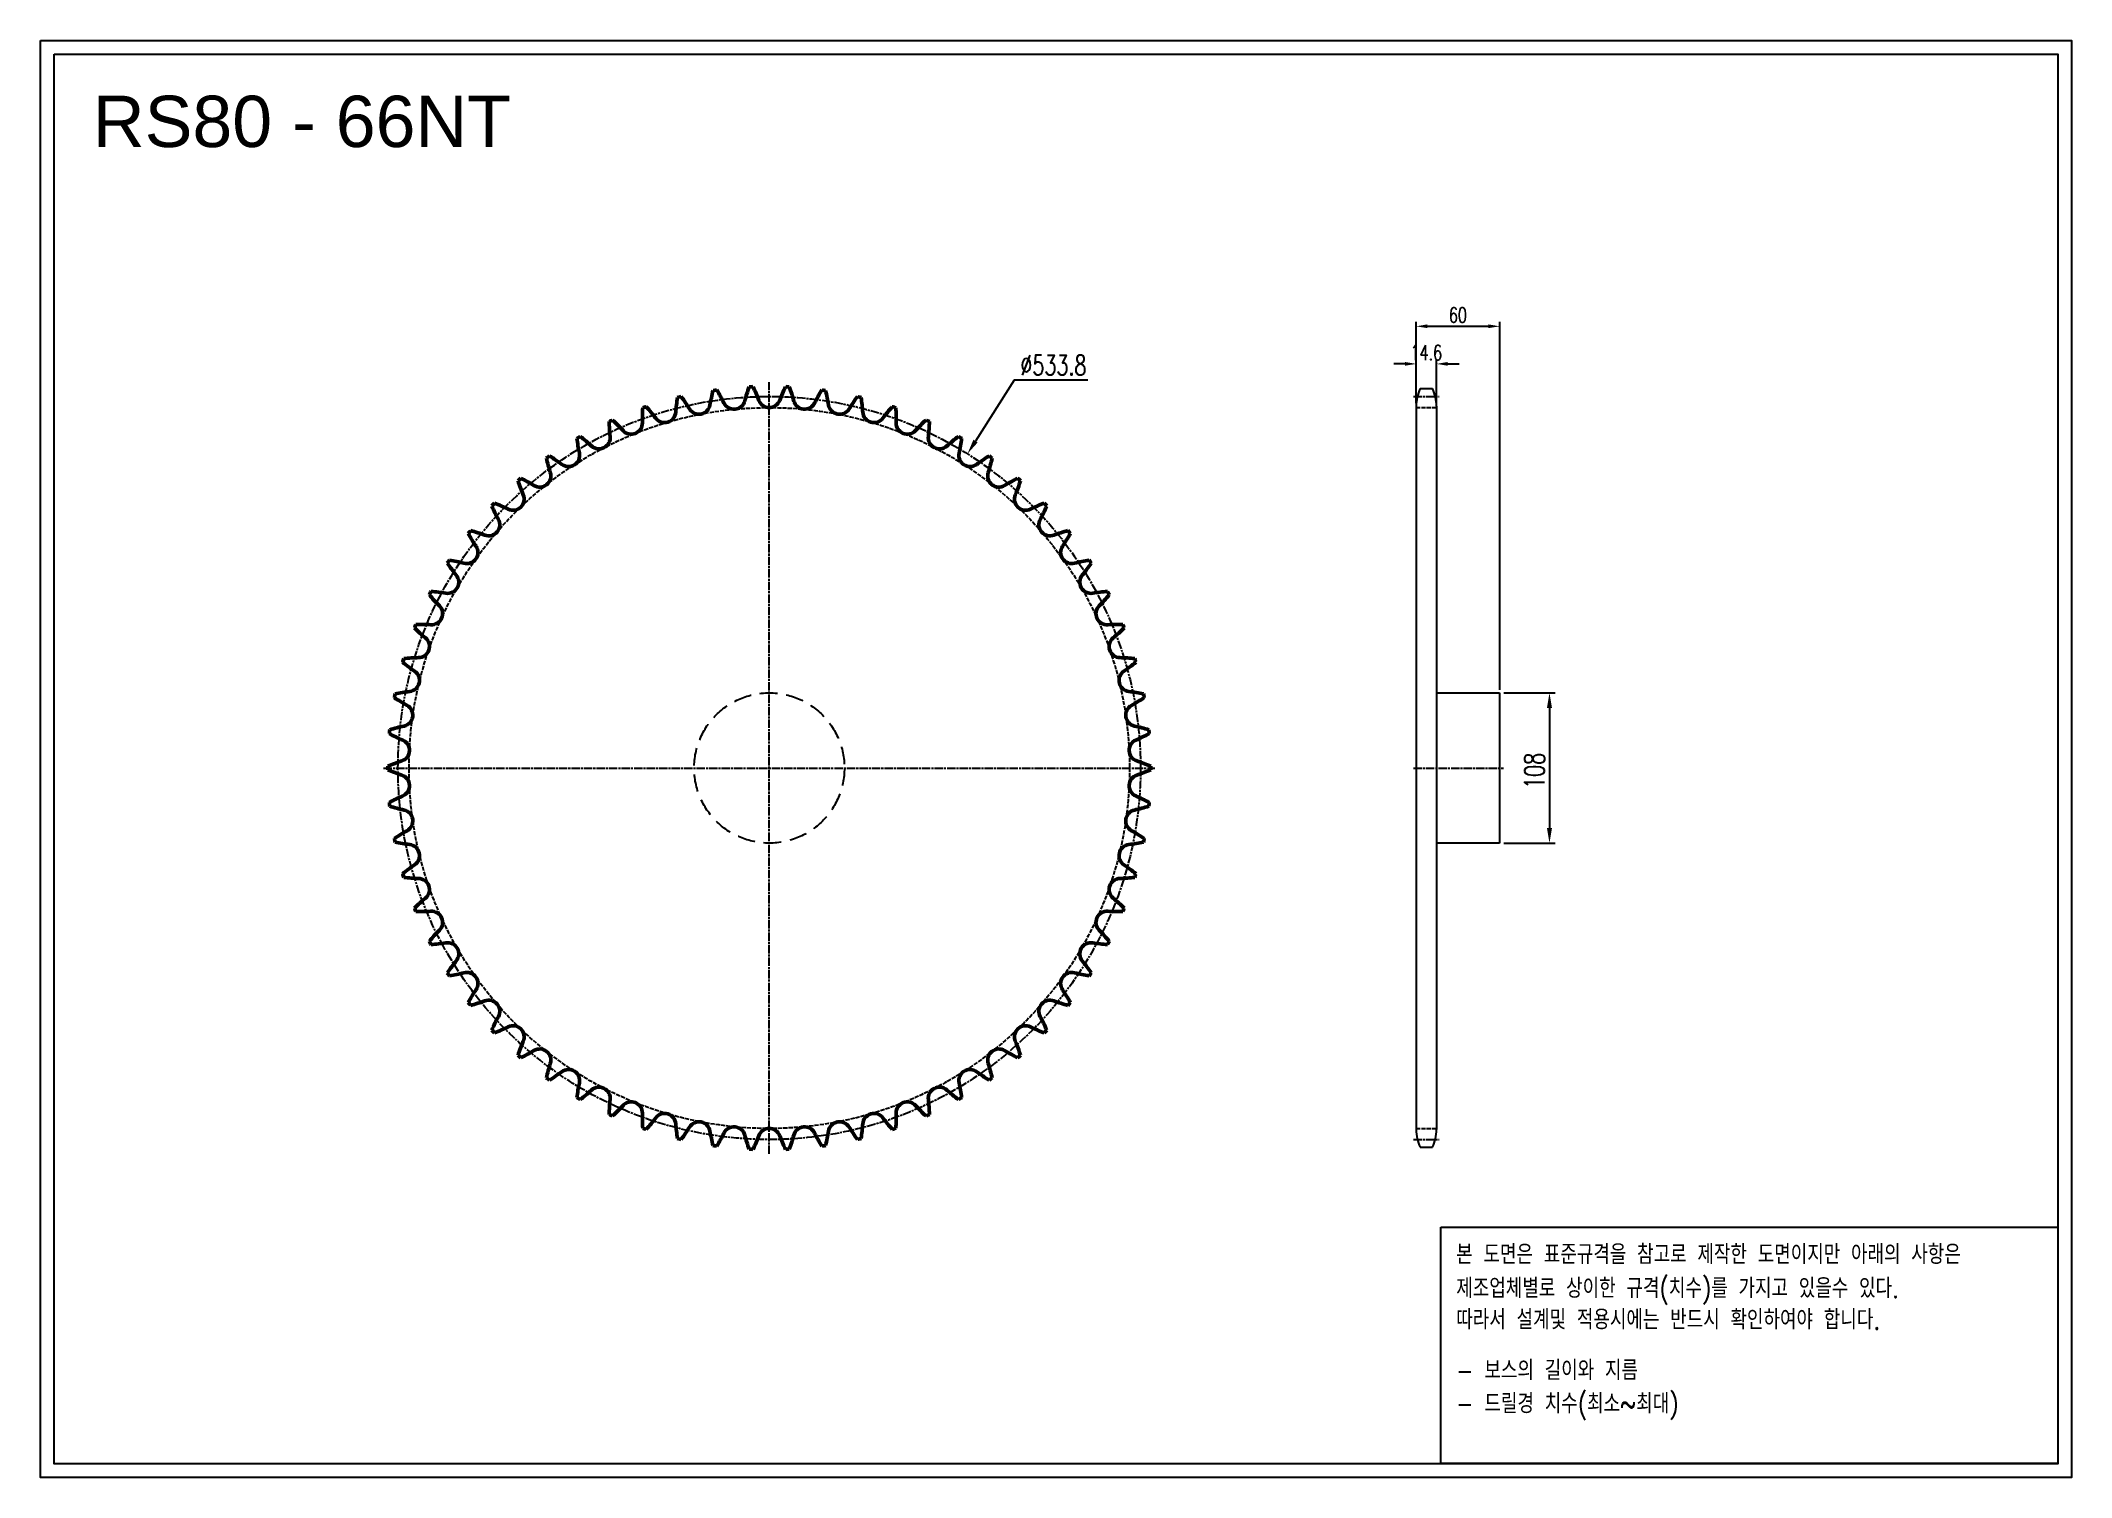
# Model space of a CAD drawing. Header units: millimetres. Extents: x -57172 to -55712, y 20705 to 21737.
import ezdxf

# ---------------------------------------------------------------- set-up
doc = ezdxf.new("R2010")
doc.units = ezdxf.units.MM
for name, pattern in [('AM_ISO02W050', [7.5, 6, -1.5]), ('AM_ISO02W050x2', [3.75, 3, -0.75]), ('AM_ISO08W050', [18, 12, -1.5, 3, -1.5]), ('AM_ISO08W050x2', [9, 6, -0.75, 1.5, -0.75]), ('HIDDEN', [9.525, 6.35, -3.175])]:
    doc.linetypes.add(name, pattern=pattern)
for name, color, linetype, lineweight in [('AM_0N', 7, 'Continuous', 50), ('AM_3N', 6, 'AM_ISO02W050', 25), ('AM_7', 4, 'AM_ISO08W050', 25), ('AM_7N', 4, 'AM_ISO08W050', 25)]:
    doc.layers.add(name, color=color, linetype=linetype, lineweight=lineweight)
doc.layers.add('HL', color=2, linetype='HIDDEN')
doc.layers.add('S-DIM', color=7, linetype='Continuous')
doc.styles.add('HAN', font='ROMANS.shx', dxfattribs={"width": 0.7, "bigfont": 'whgtxt.shx'})
doc.styles.add('HSG', font='SIMPLEX.shx', dxfattribs={"width": 0.7, "bigfont": 'HSG.shx'})
doc.styles.get("Standard").update_dxf_attribs({"font": 'arial.ttf'})
doc.dimstyles.new('APP23', dxfattribs={"dimscale": 4.5, "dimtxt": 2.4, "dimasz": 1.8, "dimexe": 0.7, "dimexo": 0.5, "dimgap": 0.6, "dimtad": 1, "dimtoh": 1, "dimdec": 1, "dimrnd": 0.01, "dimzin": 9, "dimdsep": 46, "dimtxsty": 'HSG', "dimcen": 0, "dimclrd": 1, "dimclre": 1, "dimclrt": 256, "dimazin": 2, "dimtp": 1, "dimtm": 1, "dimtfac": 0.5, "dimtdec": 1, "dimtix": 1, "dimtofl": 0, "dimtmove": 0, "dimatfit": 3, "dimfxl": 0, "dimtvp": 1, "dimtolj": 2, "dimlwd": -1, "dimlwe": -1, "dimarcsym": 0})
doc.dimstyles.new('APP28', dxfattribs={"dimscale": 6, "dimtxt": 2.4, "dimasz": 1.8, "dimexe": 0.7, "dimexo": 0.5, "dimgap": 0.6, "dimtad": 1, "dimtoh": 1, "dimdec": 1, "dimrnd": 0.01, "dimzin": 9, "dimdsep": 46, "dimtxsty": 'HSG', "dimcen": 0, "dimclrd": 1, "dimclre": 1, "dimclrt": 256, "dimazin": 2, "dimtp": 1, "dimtm": 1, "dimtfac": 0.5, "dimtdec": 1, "dimtofl": 0, "dimtmove": 0, "dimatfit": 3, "dimfxl": 0, "dimtvp": 1, "dimtolj": 2, "dimlwd": -1, "dimlwe": -1, "dimarcsym": 0})

# ---------------------------------------------------------------- blocks, each defined once
blk = doc.blocks.new('*D1')
at = {"layer": 'Defpoints', "color": 0, "transparency": 16777216}
for p in [(-56123.2, 21268.6), (-56123.2, 21160.6), (-56087.4, 21160.6)]:
    blk.add_point(p, dxfattribs=at)
at = {"layer": 'S-DIM', "color": 1, "transparency": 16777216}
for p, q in [((-56120.2, 21268.6), (-56083.2, 21268.6)), ((-56087.4, 21257.8), (-56087.4, 21171.4)), ((-56120.2, 21160.6), (-56083.2, 21160.6))]:
    blk.add_line(p, q, dxfattribs=at)
for points in [[(-56089.2, 21257.8), (-56085.6, 21257.8), (-56087.4, 21268.6)], [(-56089.2, 21171.4), (-56085.6, 21171.4), (-56087.4, 21160.6)]]:
    blk.add_solid(points, dxfattribs=at)
at = {"layer": 'S-DIM', "transparency": 16777216, "insert": (-56098.2, 21212.5), "char_height": 14.4, "attachment_point": 5, "rotation": 90, "style": 'HSG'}
blk.add_mtext('\\A2;108', dxfattribs=at)
blk = doc.blocks.new('*D2')
at = {"layer": 'Defpoints', "color": 0, "transparency": 16777216}
for p in [(-56168.6, 21504.9), (-56183.2, 21474.5), (-56168.6, 21474.5)]:
    blk.add_point(p, dxfattribs=at)
at = {"layer": 'S-DIM', "color": 1, "transparency": 16777216}
for p, q in [((-56191.3, 21504.9), (-56199.4, 21504.9)), ((-56183.2, 21476.7), (-56183.2, 21508.1)), ((-56168.6, 21476.7), (-56168.6, 21508.1)), ((-56160.5, 21504.9), (-56152.4, 21504.9))]:
    blk.add_line(p, q, dxfattribs=at)
for points in [[(-56191.3, 21506.3), (-56191.3, 21503.6), (-56183.2, 21504.9)], [(-56160.5, 21506.3), (-56160.5, 21503.6), (-56168.6, 21504.9)]]:
    blk.add_solid(points, dxfattribs=at)
at = {"layer": 'S-DIM', "transparency": 16777216, "insert": (-56175.9, 21513), "char_height": 10.8, "attachment_point": 5, "style": 'HSG'}
blk.add_mtext('\\A2;14.6', dxfattribs=at)
blk = doc.blocks.new('*D3')
at = {"layer": 'Defpoints', "color": 0, "transparency": 16777216}
for p in [(-56123.2, 21531.9), (-56183.2, 21474.5), (-56123.2, 21268.6)]:
    blk.add_point(p, dxfattribs=at)
at = {"layer": 'S-DIM', "color": 1, "transparency": 16777216}
for p, q in [((-56183.2, 21476.7), (-56183.2, 21535.1)), ((-56123.2, 21270.8), (-56123.2, 21535.1)), ((-56175.1, 21531.9), (-56131.3, 21531.9))]:
    blk.add_line(p, q, dxfattribs=at)
for points in [[(-56175.1, 21533.3), (-56175.1, 21530.6), (-56183.2, 21531.9)], [(-56131.3, 21533.3), (-56131.3, 21530.6), (-56123.2, 21531.9)]]:
    blk.add_solid(points, dxfattribs=at)
at = {"layer": 'S-DIM', "transparency": 16777216, "insert": (-56153.2, 21540), "char_height": 10.8, "attachment_point": 5, "style": 'HSG'}
blk.add_mtext('\\A2;60', dxfattribs=at)
blk = doc.blocks.new('*D4')
at = {"layer": 'Defpoints', "color": 0, "transparency": 16777216}
for p in [(-56505.8, 21440.3), (-56790.7, 20988.9)]:
    blk.add_point(p, dxfattribs=at)
at = {"layer": 'S-DIM', "color": 1, "transparency": 16777216}
for p, q in [((-56472.3, 21493.2), (-56500, 21449.4)), ((-56419.3, 21493.2), (-56472.3, 21493.2))]:
    blk.add_line(p, q, dxfattribs=at)
blk.add_solid([(-56501.5, 21450.4), (-56498.5, 21448.4), (-56505.8, 21440.3)], dxfattribs=at)
at = {"layer": 'S-DIM', "transparency": 16777216, "insert": (-56444, 21504), "char_height": 14.4, "attachment_point": 5, "style": 'HSG'}
blk.add_mtext('\\A2;∅533.8', dxfattribs=at)
blk = doc.blocks.new('notice1')
at = {"color": 4}
blk.add_lwpolyline([(-22142.12, 1735.9), (-22053.8, 1735.9), (-22053.8, 1702.07), (-22142.12, 1702.07)], close=True, dxfattribs=at)
at = {"color": 4, "style": 'HAN', "width": 0.8}
for s, p in [('본 도면은 표준규격을 참고로 제작한 도면이지만 아래의 사항은', (-22139.9, 1730.62)), ('제조업체별로 상이한 규격(치수)를 가지고 있을수 있다.', (-22139.9, 1725.78)), ('따라서 설계및 적용시에는 반드시 확인하여야 합니다.', (-22139.9, 1721.28)), ('- 보스의 길이와 지름', (-22139.9, 1714.03)), ('- 드릴경 치수(최소~최대)', (-22139.9, 1709.27))]:
    blk.add_text(s, height=2.7949, dxfattribs=at).set_placement(p)

msp = doc.modelspace()

# ---------------------------------------------------------------- linework, layer by layer
for p, q in [((-56183.24, 21474.46), (-56183.24, 20954.75)), ((-56180.44, 21487.16), (-56171.44, 21487.16)), ((-56168.64, 21474.46), (-56168.64, 20954.75)), ((-56168.64, 21268.57), (-56123.24, 21268.57)), ((-56123.24, 21268.57), (-56123.24, 21160.57)), ((-56123.24, 21160.57), (-56168.64, 21160.57)), ((-56180.44, 20942.05), (-56171.44, 20942.05))]:
    msp.add_line(p, q)
for points in [[(-57172.06, 21737.15), (-55712.22, 21737.15), (-55712.22, 20704.94), (-57172.06, 20704.94)], [(-57162.23, 21727.32), (-55722.05, 21727.32), (-55722.05, 20714.77), (-57162.23, 20714.77)]]:
    msp.add_lwpolyline(points, close=True)
for centre, start, end in [((-56153.04, 21474.46), 155.13196, 180), ((-56198.84, 21474.46), 0, 24.86804), ((-56153.04, 20954.75), 180, 204.86804), ((-56198.84, 20954.75), 335.13196, 0)]:
    msp.add_arc(centre, 30.2, start, end)
at = {"layer": 'AM_0N'}
for centre, radius, start, end in [((-56586.26, 21460.38), 129.58, 170.96118, 175.68182), ((-56648.25, 21214.57), 274.23, 103.35025, 103.92248), ((-56815.99, 21404.65), 129.58, 31.59091, 36.31155), ((-56698.78, 21476.73), 8.02, 211.59091, 350.22727), ((-56563.17, 21453.38), 129.58, 165.50663, 170.22727), ((-56648.25, 21214.57), 274.23, 97.8957, 98.46793), ((-56797.16, 21419.73), 129.58, 26.13636, 30.857), ((-56673.63, 21480.35), 8.02, 206.13636, 344.77273), ((-56540.86, 21444.21), 129.58, 160.05209, 164.77273), ((-56648.25, 21214.57), 274.23, 92.44116, 93.01339), ((-56776.98, 21432.96), 129.58, 20.68182, 25.40246), ((-56648.25, 21481.56), 8.02, 200.68182, 339.31818), ((-56519.52, 21432.96), 129.58, 154.59754, 159.31818), ((-56648.25, 21214.57), 274.23, 86.98661, 87.55884), ((-56755.64, 21444.21), 129.58, 15.22727, 19.94791), ((-56622.87, 21480.35), 8.02, 195.22727, 333.86364), ((-56499.34, 21419.73), 129.58, 149.143, 153.86364), ((-56648.25, 21214.57), 274.23, 81.53207, 82.1043), ((-56733.33, 21453.38), 129.58, 9.77273, 14.49337), ((-56597.72, 21476.73), 8.02, 189.77273, 328.40909), ((-56480.51, 21404.65), 129.58, 143.68845, 148.40909), ((-56648.25, 21214.57), 274.23, 76.07752, 76.64975), ((-56710.24, 21460.38), 129.58, 4.31818, 9.03882), ((-56648.25, 21214.57), 274.23, 114.25934, 114.83157), ((-56633.9, 21467.67), 129.58, 181.87027, 186.59091), ((-56848.93, 21369.47), 129.58, 42.5, 47.22064), ((-56747.48, 21462.43), 8.02, 222.5, 1.13636), ((-56609.91, 21465.16), 129.58, 176.41572, 181.13636), ((-56648.25, 21214.57), 274.23, 108.80479, 109.37703), ((-56833.3, 21387.84), 129.58, 37.04545, 41.7661), ((-56723.47, 21470.74), 8.02, 217.04545, 355.68182), ((-56573.03, 21470.74), 8.02, 184.31818, 322.95455), ((-56463.2, 21387.84), 129.58, 138.2339, 142.95455), ((-56648.25, 21214.57), 274.23, 70.62297, 71.19521), ((-56686.59, 21465.16), 129.58, 358.86364, 3.58428), ((-56549.02, 21462.43), 8.02, 178.86364, 317.5), ((-56447.57, 21369.47), 129.58, 132.77936, 137.5), ((-56648.25, 21214.57), 274.23, 65.16843, 65.74066), ((-56662.6, 21467.67), 129.58, 353.40909, 358.12973), ((-56648.25, 21214.57), 274.23, 119.71388, 120.28612), ((-56658.02, 21467.89), 129.58, 187.32481, 192.04545), ((-56862.74, 21349.69), 129.58, 47.95455, 52.67519), ((-56770.59, 21451.88), 8.02, 227.95455, 6.59091), ((-56525.91, 21451.88), 8.02, 173.40909, 312.04545), ((-56433.76, 21349.69), 129.58, 127.32481, 132.04545), ((-56648.25, 21214.57), 274.23, 59.71388, 60.28612), ((-56638.48, 21467.89), 129.58, 347.95455, 352.67519), ((-56648.25, 21214.57), 274.23, 125.16843, 125.74066), ((-56682.06, 21465.81), 129.58, 192.77936, 197.5), ((-56874.62, 21328.69), 129.58, 53.40909, 58.12973), ((-56792.59, 21439.17), 8.02, 233.40909, 12.04545), ((-56503.91, 21439.17), 8.02, 167.95455, 306.59091), ((-56421.88, 21328.69), 129.58, 121.87027, 126.59091), ((-56614.44, 21465.81), 129.58, 342.5, 347.22064), ((-56648.25, 21214.57), 274.23, 54.25934, 54.83157), ((-56648.25, 21214.57), 274.23, 130.62297, 131.19521), ((-56705.79, 21461.46), 129.58, 198.2339, 202.95455), ((-56884.44, 21306.66), 129.58, 58.86364, 63.58428), ((-56813.29, 21424.44), 8.02, 238.86364, 17.5), ((-56483.21, 21424.44), 8.02, 162.5, 301.13636), ((-56412.06, 21306.66), 129.58, 116.41572, 121.13636), ((-56590.71, 21461.46), 129.58, 337.04545, 341.7661), ((-56648.25, 21214.57), 274.23, 48.80479, 49.37703), ((-56648.25, 21214.57), 274.23, 136.07752, 136.64975), ((-56729, 21454.87), 129.58, 203.68845, 208.40909), ((-56892.12, 21283.79), 129.58, 64.31818, 69.03882), ((-56832.49, 21407.8), 8.02, 244.31818, 22.95455), ((-56464.01, 21407.8), 8.02, 157.04545, 295.68182), ((-56404.38, 21283.79), 129.58, 110.96118, 115.68182), ((-56567.5, 21454.87), 129.58, 331.59091, 336.31155), ((-56648.25, 21214.57), 274.23, 43.35025, 43.92248), ((-56850.03, 21389.41), 8.02, 249.77273, 28.40909), ((-56446.47, 21389.41), 8.02, 151.59091, 290.22727), ((-56865.73, 21369.44), 8.02, 255.22727, 33.86364), ((-56648.25, 21214.57), 274.23, 141.53207, 142.1043), ((-56751.47, 21446.11), 129.58, 209.143, 213.86364), ((-56897.6, 21260.29), 129.58, 69.77273, 74.49337), ((-56398.9, 21260.29), 129.58, 105.50663, 110.22727), ((-56430.77, 21369.44), 8.02, 146.13636, 284.77273), ((-56545.03, 21446.11), 129.58, 326.13636, 330.857), ((-56648.25, 21214.57), 274.23, 37.8957, 38.46793), ((-56648.25, 21214.57), 274.23, 146.98661, 147.55884), ((-56773.01, 21435.25), 129.58, 214.59754, 219.31818), ((-56900.82, 21236.38), 129.58, 75.22727, 79.94791), ((-56395.68, 21236.38), 129.58, 100.05209, 104.77273), ((-56523.48, 21435.25), 129.58, 320.68182, 325.40246), ((-56648.25, 21214.57), 274.23, 32.44116, 33.01339), ((-56879.47, 21348.06), 8.02, 260.68182, 39.31818), ((-56417.03, 21348.06), 8.02, 140.68182, 279.31818), ((-56648.25, 21214.57), 274.23, 152.44116, 153.01339), ((-56793.43, 21422.39), 129.58, 220.05209, 224.77273), ((-56891.11, 21325.48), 8.02, 266.13636, 44.77273), ((-56901.75, 21212.28), 129.58, 80.68182, 85.40246), ((-56394.75, 21212.28), 129.58, 94.59754, 99.31818), ((-56405.39, 21325.48), 8.02, 135.22727, 273.86364), ((-56503.07, 21422.39), 129.58, 315.22727, 319.94791), ((-56648.25, 21214.57), 274.23, 26.98661, 27.55884), ((-56648.25, 21214.57), 274.23, 157.8957, 158.46793), ((-56812.52, 21407.65), 129.58, 225.50663, 230.22727), ((-56900.38, 21188.19), 129.58, 86.13636, 90.857), ((-56396.12, 21188.19), 129.58, 89.143, 93.86364), ((-56483.98, 21407.65), 129.58, 309.77273, 314.49337), ((-56648.25, 21214.57), 274.23, 21.53207, 22.1043), ((-56900.55, 21301.89), 8.02, 271.59091, 50.22727), ((-56395.95, 21301.89), 8.02, 129.77273, 268.40909), ((-56648.25, 21214.57), 274.23, 163.35025, 163.92248), ((-56830.13, 21391.16), 129.58, 230.96118, 235.68182), ((-56896.73, 21164.34), 129.58, 91.59091, 96.31155), ((-56399.77, 21164.34), 129.58, 83.68845, 88.40909), ((-56466.37, 21391.16), 129.58, 304.31818, 309.03882), ((-56648.25, 21214.57), 274.23, 16.07752, 16.64975), ((-56907.71, 21277.51), 8.02, 277.04545, 55.68182), ((-56388.79, 21277.51), 8.02, 124.31818, 262.95455), ((-56648.25, 21214.57), 274.23, 168.80479, 169.37703), ((-56846.1, 21373.07), 129.58, 236.41572, 241.13636), ((-56890.83, 21140.95), 129.58, 97.04545, 101.7661), ((-56912.52, 21252.57), 8.02, 282.5, 61.13636), ((-56383.98, 21252.57), 8.02, 118.86364, 257.5), ((-56405.67, 21140.95), 129.58, 78.2339, 82.95455), ((-56450.4, 21373.07), 129.58, 298.86364, 303.58428), ((-56648.25, 21214.57), 274.23, 10.62297, 11.19521), ((-56648.25, 21214.57), 274.23, 174.25934, 174.83157), ((-56882.74, 21118.23), 129.58, 102.5, 107.22064), ((-56413.76, 21118.23), 129.58, 72.77936, 77.5), ((-56648.25, 21214.57), 274.23, 5.16843, 5.74066), ((-56860.27, 21353.55), 129.58, 241.87027, 246.59091), ((-56914.93, 21227.27), 8.02, 287.95455, 66.59091), ((-56381.56, 21227.27), 8.02, 113.40909, 252.04545), ((-56436.23, 21353.55), 129.58, 293.40909, 298.12973), ((-56648.25, 21214.57), 274.23, 179.71388, 180.28612), ((-56872.52, 21096.37), 129.58, 107.95455, 112.67519), ((-56872.52, 21332.76), 129.58, 247.32481, 252.04545), ((-56423.98, 21096.37), 129.58, 67.32481, 72.04545), ((-56423.98, 21332.76), 129.58, 287.95455, 292.67519), ((-56648.25, 21214.57), 274.23, 359.71388, 0.28612), ((-56914.93, 21201.86), 8.02, 293.40909, 72.04545), ((-56381.56, 21201.86), 8.02, 107.95455, 246.59091), ((-56860.27, 21075.59), 129.58, 113.40909, 118.12973), ((-56648.25, 21214.57), 274.23, 185.16843, 185.74066), ((-56882.74, 21310.91), 129.58, 252.77936, 257.5), ((-56912.52, 21176.57), 8.02, 298.86364, 77.5), ((-56383.98, 21176.57), 8.02, 102.5, 241.13636), ((-56413.76, 21310.91), 129.58, 282.5, 287.22064), ((-56436.23, 21075.59), 129.58, 61.87027, 66.59091), ((-56648.25, 21214.57), 274.23, 354.25934, 354.83157), ((-56846.1, 21056.07), 129.58, 118.86364, 123.58428), ((-56450.4, 21056.07), 129.58, 56.41572, 61.13636), ((-56648.25, 21214.57), 274.23, 190.62297, 191.19521), ((-56890.83, 21288.19), 129.58, 258.2339, 262.95455), ((-56907.71, 21151.62), 8.02, 304.31818, 82.95455), ((-56388.79, 21151.62), 8.02, 97.04545, 235.68182), ((-56405.67, 21288.19), 129.58, 277.04545, 281.7661), ((-56648.25, 21214.57), 274.23, 348.80479, 349.37703), ((-56830.13, 21037.98), 129.58, 124.31818, 129.03882), ((-56648.25, 21214.57), 274.23, 196.07752, 196.64975), ((-56466.37, 21037.98), 129.58, 50.96118, 55.68182), ((-56648.25, 21214.57), 274.23, 343.35025, 343.92248), ((-56896.73, 21264.79), 129.58, 263.68845, 268.40909), ((-56900.55, 21127.25), 8.02, 309.77273, 88.40909), ((-56395.95, 21127.25), 8.02, 91.59091, 230.22727), ((-56399.77, 21264.79), 129.58, 271.59091, 276.31155), ((-56812.52, 21021.49), 129.58, 129.77273, 134.49337), ((-56648.25, 21214.57), 274.23, 201.53207, 202.1043), ((-56900.38, 21240.95), 129.58, 269.143, 273.86364), ((-56891.11, 21103.66), 8.02, 315.22727, 93.86364), ((-56405.39, 21103.66), 8.02, 86.13636, 224.77273), ((-56396.12, 21240.95), 129.58, 266.13636, 270.857), ((-56483.98, 21021.49), 129.58, 45.50663, 50.22727), ((-56648.25, 21214.57), 274.23, 337.8957, 338.46793), ((-56793.43, 21006.75), 129.58, 135.22727, 139.94791), ((-56503.07, 21006.75), 129.58, 40.05209, 44.77273), ((-56648.25, 21214.57), 274.23, 206.98661, 207.55884), ((-56901.75, 21216.86), 129.58, 274.59754, 279.31818), ((-56879.47, 21081.07), 8.02, 320.68182, 99.31818), ((-56417.03, 21081.07), 8.02, 80.68182, 219.31818), ((-56394.75, 21216.86), 129.58, 260.68182, 265.40246), ((-56648.25, 21214.57), 274.23, 332.44116, 333.01339), ((-56773.01, 20993.89), 129.58, 140.68182, 145.40246), ((-56648.25, 21214.57), 274.23, 212.44116, 213.01339), ((-56900.82, 21192.75), 129.58, 280.05209, 284.77273), ((-56865.73, 21059.7), 8.02, 326.13636, 104.77273), ((-56430.77, 21059.7), 8.02, 75.22727, 213.86364), ((-56395.68, 21192.75), 129.58, 255.22727, 259.94791), ((-56523.48, 20993.89), 129.58, 34.59754, 39.31818), ((-56648.25, 21214.57), 274.23, 326.98661, 327.55884), ((-56751.47, 20983.03), 129.58, 146.13636, 150.857), ((-56545.03, 20983.03), 129.58, 29.143, 33.86364), ((-56648.25, 21214.57), 274.23, 217.8957, 218.46793), ((-56897.6, 21168.84), 129.58, 285.50663, 290.22727), ((-56850.03, 21039.73), 8.02, 331.59091, 110.22727), ((-56446.47, 21039.73), 8.02, 69.77273, 208.40909), ((-56398.9, 21168.84), 129.58, 249.77273, 254.49337), ((-56648.25, 21214.57), 274.23, 321.53207, 322.1043), ((-56729, 20974.26), 129.58, 151.59091, 156.31155), ((-56648.25, 21214.57), 274.23, 223.35025, 223.92248), ((-56892.12, 21145.35), 129.58, 290.96118, 295.68182), ((-56832.49, 21021.34), 8.02, 337.04545, 115.68182), ((-56464.01, 21021.34), 8.02, 64.31818, 202.95455), ((-56404.38, 21145.35), 129.58, 244.31818, 249.03882), ((-56567.5, 20974.26), 129.58, 23.68845, 28.40909), ((-56648.25, 21214.57), 274.23, 316.07752, 316.64975), ((-56705.79, 20967.68), 129.58, 157.04545, 161.7661), ((-56648.25, 21214.57), 274.23, 228.80479, 229.37703), ((-56884.44, 21122.48), 129.58, 296.41572, 301.13636), ((-56813.29, 21004.7), 8.02, 342.5, 121.13636), ((-56483.21, 21004.7), 8.02, 58.86364, 197.5), ((-56412.06, 21122.48), 129.58, 238.86364, 243.58428), ((-56590.71, 20967.68), 129.58, 18.2339, 22.95455), ((-56648.25, 21214.57), 274.23, 310.62297, 311.19521), ((-56682.06, 20963.33), 129.58, 162.5, 167.22064), ((-56874.62, 21100.45), 129.58, 301.87027, 306.59091), ((-56792.59, 20989.96), 8.02, 347.95455, 126.59091), ((-56503.91, 20989.96), 8.02, 53.40909, 192.04545), ((-56421.88, 21100.45), 129.58, 233.40909, 238.12973), ((-56614.44, 20963.33), 129.58, 12.77936, 17.5), ((-56648.25, 21214.57), 274.23, 234.25934, 234.83157), ((-56658.02, 20961.25), 129.58, 167.95455, 172.67519), ((-56862.74, 21079.44), 129.58, 307.32481, 312.04545), ((-56770.59, 20977.26), 8.02, 353.40909, 132.04545), ((-56525.91, 20977.26), 8.02, 47.95455, 186.59091), ((-56433.76, 21079.44), 129.58, 227.95455, 232.67519), ((-56638.48, 20961.25), 129.58, 7.32481, 12.04545), ((-56648.25, 21214.57), 274.23, 305.16843, 305.74066), ((-56648.25, 21214.57), 274.23, 239.71388, 240.28612), ((-56633.9, 20961.47), 129.58, 173.40909, 178.12973), ((-56648.25, 21214.57), 274.23, 245.16843, 245.74066), ((-56848.93, 21059.67), 129.58, 312.77936, 317.5), ((-56747.48, 20966.71), 8.02, 358.86364, 137.5), ((-56609.91, 20963.98), 129.58, 178.86364, 183.58428), ((-56723.47, 20958.4), 8.02, 4.31818, 142.95455), ((-56573.03, 20958.4), 8.02, 37.04545, 175.68182), ((-56686.59, 20963.98), 129.58, 356.41572, 1.13636), ((-56549.02, 20966.71), 8.02, 42.5, 181.13636), ((-56447.57, 21059.67), 129.58, 222.5, 227.22064), ((-56648.25, 21214.57), 274.23, 294.25934, 294.83157), ((-56662.6, 20961.47), 129.58, 1.87027, 6.59091), ((-56648.25, 21214.57), 274.23, 299.71388, 300.28612), ((-56648.25, 21214.57), 274.23, 250.62297, 251.19521), ((-56833.3, 21041.29), 129.58, 318.2339, 322.95455), ((-56586.26, 20968.76), 129.58, 184.31818, 189.03882), ((-56815.99, 21024.49), 129.58, 323.68845, 328.40909), ((-56698.78, 20952.41), 8.02, 9.77273, 148.40909), ((-56563.17, 20975.76), 129.58, 189.77273, 194.49337), ((-56797.16, 21009.4), 129.58, 329.143, 333.86364), ((-56673.63, 20948.79), 8.02, 15.22727, 153.86364), ((-56540.86, 20984.93), 129.58, 195.22727, 199.94791), ((-56776.98, 20996.18), 129.58, 334.59754, 339.31818), ((-56648.25, 20947.58), 8.02, 20.68182, 159.31818), ((-56519.52, 20996.18), 129.58, 200.68182, 205.40246), ((-56755.64, 20984.93), 129.58, 340.05209, 344.77273), ((-56622.87, 20948.79), 8.02, 26.13636, 164.77273), ((-56499.34, 21009.4), 129.58, 206.13636, 210.857), ((-56733.33, 20975.76), 129.58, 345.50663, 350.22727), ((-56597.72, 20952.41), 8.02, 31.59091, 170.22727), ((-56480.51, 21024.49), 129.58, 211.59091, 216.31155), ((-56710.24, 20968.76), 129.58, 350.96118, 355.68182), ((-56463.2, 21041.29), 129.58, 217.04545, 221.7661), ((-56648.25, 21214.57), 274.23, 288.80479, 289.37703), ((-56648.25, 21214.57), 274.23, 256.07752, 256.64975), ((-56648.25, 21214.57), 274.23, 261.53207, 262.1043), ((-56648.25, 21214.57), 274.23, 266.98661, 267.55884), ((-56648.25, 21214.57), 274.23, 272.44116, 273.01339), ((-56648.25, 21214.57), 274.23, 277.8957, 278.46793), ((-56648.25, 21214.57), 274.23, 283.35025, 283.92248)]:
    msp.add_arc(centre, radius, start, end, dxfattribs=at)
at = {"layer": 'AM_3N', "linetype": 'AM_ISO02W050x2'}
for p, q in [((-56183.24, 21473.62), (-56168.64, 21473.62)), ((-56183.24, 20955.6), (-56168.64, 20955.6))]:
    msp.add_line(p, q, dxfattribs=at)
msp.add_circle((-56648.25, 21214.57), 258.97, dxfattribs=at)
at = {"layer": 'AM_7', "linetype": 'AM_ISO08W050x2'}
for p, q in [((-56185.18, 21481.56), (-56166.7, 21481.56)), ((-56185.18, 21214.57), (-56120.43, 21214.57)), ((-56185.18, 20947.66), (-56166.7, 20947.66))]:
    msp.add_line(p, q, dxfattribs=at)
msp.add_circle((-56648.25, 21214.57), 266.91, dxfattribs=at)
at = {"layer": 'AM_7N', "linetype": 'AM_ISO08W050x2'}
for p, q in [((-56648.25, 20937.34), (-56648.25, 21491.79)), ((-56925.48, 21214.57), (-56371.02, 21214.57))]:
    msp.add_line(p, q, dxfattribs=at)
at = {"layer": 'HL', "ltscale": 2}
msp.add_circle((-56648.25, 21214.57), 54, dxfattribs=at)

# ---------------------------------------------------------------- block references
at = {"xscale": 5.021469573119999, "yscale": 5.021469573119999, "zscale": 5.021469573119999}
msp.add_blockref('notice1', (55020.42, 12167.89), dxfattribs=at)

# ---------------------------------------------------------------- texts
msp.add_text('RS80 - 66NT', height=36.8646).set_placement((-57134.46, 21660.71))

# ---------------------------------------------------------------- dimensions: what is measured, and where the dimension line sits
at = {"layer": 'S-DIM'}
dim = msp.add_linear_dim(base=(-56123.24, 21531.91), p1=(-56183.24, 21474.46), p2=(-56123.24, 21268.57), dimstyle='APP23', dxfattribs=at)
dim.commit()
dim.dimension.update_dxf_attribs({"geometry": '*D3', "text_midpoint": (-56153.24, 21540.01)})
dim = msp.add_linear_dim(base=(-56168.64, 21504.91), p1=(-56183.24, 21474.46), p2=(-56168.64, 21474.46), dimstyle='APP23', dxfattribs=at)
dim.commit()
dim.dimension.update_dxf_attribs({"geometry": '*D2', "text_midpoint": (-56175.94, 21504.91), "dimtype": 128})
dim = msp.add_diameter_dim_2p(p1=(-56790.74, 20988.88), p2=(-56505.76, 21440.26), dimstyle='APP28', dxfattribs=at)
dim.commit()
dim.dimension.update_dxf_attribs({"geometry": '*D4', "text_midpoint": (-56444.01, 21493.21), "dimtype": 131})
dim = msp.add_linear_dim(base=(-56087.36, 21160.57), p1=(-56123.24, 21268.57), p2=(-56123.24, 21160.57), angle=90, dimstyle='APP28', dxfattribs=at)
dim.commit()
dim.dimension.update_dxf_attribs({"geometry": '*D1', "text_midpoint": (-56087.36, 21212.53), "dimtype": 128})

doc.saveas('drawing.dxf')
